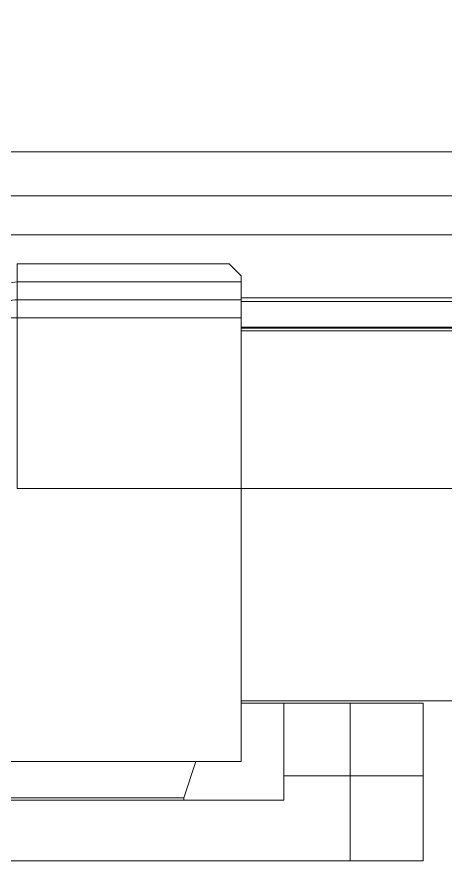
# Model space of a CAD drawing. Header units: inches. Extents: x 0.54 to 10.46, y 0.74 to 7.76.
# Drawn here: x 2.1259 to 2.3705, y 4.5713 to 5.0592 of the extents above; entities that cross this region are included whole.
import ezdxf

# ---------------------------------------------------------------- set-up
doc = ezdxf.new("R2010")
doc.units = ezdxf.units.IN
doc.header["$MEASUREMENT"] = 0
doc.layers.add('BG', color=7, linetype='Continuous')
doc.layers.add('MCG-INT-4FT', color=7, linetype='Continuous')

# ---------------------------------------------------------------- blocks, each defined once
blk = doc.blocks.new('block 3')
at = {"layer": 'BG', "true_color": 0xffffff}
h = blk.add_hatch(color=7, dxfattribs=at)
h.dxf.hatch_style = 2
edge = h.paths.add_edge_path()
edge.add_spline(control_points=[(10.29599, 0.90612), (10.29599, 0.90612), (0.87112, 0.90612), (0.87112, 0.90612), (0.87016, 0.90612), (0.86938, 0.90689), (0.86938, 0.90785), (0.86938, 0.90785), (0.86938, 7.59215), (0.86938, 7.59215), (0.86938, 7.59311), (0.87016, 7.59389), (0.87112, 7.59389), (0.87112, 7.59389), (10.29599, 7.59389), (10.29599, 7.59389), (10.29696, 7.59389), (10.29773, 7.59311), (10.29773, 7.59215), (10.29773, 7.59215), (10.29773, 0.90785), (10.29773, 0.90785), (10.29773, 0.90689), (10.29696, 0.90612), (10.29599, 0.90612)], knot_values=[0, 0, 0, 0, 1, 1, 1, 2, 2, 2, 3, 3, 3, 4, 4, 4, 5, 5, 5, 6, 6, 6, 7, 7, 7, 8, 8, 8, 8], degree=3, periodic=1)
h.paths.add_polyline_path([(0.87286, 0.90959), (10.29426, 0.90959), (10.29426, 7.59042), (0.87286, 7.59042)])
at = {"layer": 'BG', "lineweight": 0}
blk.add_open_spline([(10.29599, 0.90612), (10.29599, 0.90612), (0.87112, 0.90612), (0.87112, 0.90612), (0.87016, 0.90612), (0.86938, 0.90689), (0.86938, 0.90785), (0.86938, 0.90785), (0.86938, 7.59215), (0.86938, 7.59215), (0.86938, 7.59311), (0.87016, 7.59389), (0.87112, 7.59389), (0.87112, 7.59389), (10.29599, 7.59389), (10.29599, 7.59389), (10.29696, 7.59389), (10.29773, 7.59311), (10.29773, 7.59215), (10.29773, 7.59215), (10.29773, 0.90785), (10.29773, 0.90785), (10.29773, 0.90689), (10.29696, 0.90612), (10.29599, 0.90612)], degree=3, knots=[0, 0, 0, 0, 1, 1, 1, 2, 2, 2, 3, 3, 3, 4, 4, 4, 5, 5, 5, 6, 6, 6, 7, 7, 7, 8, 8, 8, 8], dxfattribs=at)
blk = doc.blocks.new('block 2')
at = {"layer": 'BG'}
blk.add_blockref('block 3', (0, 0), dxfattribs=at)
blk = doc.blocks.new('block 69')
at = {"layer": 'BG', "true_color": 0xffffff}
h = blk.add_hatch(color=7, dxfattribs=at)
h.dxf.hatch_style = 2
edge = h.paths.add_edge_path()
edge.add_spline(control_points=[(10.46309, 0.739), (10.46309, 0.739), (0.53691, 0.739), (0.53691, 0.739), (0.53595, 0.739), (0.53517, 0.73978), (0.53517, 0.74074), (0.53517, 0.74074), (0.53517, 7.75926), (0.53517, 7.75926), (0.53517, 7.76022), (0.53595, 7.761), (0.53691, 7.761), (0.53691, 7.761), (10.46309, 7.761), (10.46309, 7.761), (10.46406, 7.761), (10.46483, 7.76022), (10.46483, 7.75926), (10.46483, 7.75926), (10.46483, 0.74074), (10.46483, 0.74074), (10.46483, 0.73978), (10.46406, 0.739), (10.46309, 0.739)], knot_values=[0, 0, 0, 0, 1, 1, 1, 2, 2, 2, 3, 3, 3, 4, 4, 4, 5, 5, 5, 6, 6, 6, 7, 7, 7, 8, 8, 8, 8], degree=3, periodic=1)
h.paths.add_polyline_path([(0.53864, 0.74248), (10.46136, 0.74248), (10.46136, 7.75752), (0.53864, 7.75752)])
at = {"layer": 'BG', "lineweight": 0}
blk.add_open_spline([(10.46309, 0.739), (10.46309, 0.739), (0.53691, 0.739), (0.53691, 0.739), (0.53595, 0.739), (0.53517, 0.73978), (0.53517, 0.74074), (0.53517, 0.74074), (0.53517, 7.75926), (0.53517, 7.75926), (0.53517, 7.76022), (0.53595, 7.761), (0.53691, 7.761), (0.53691, 7.761), (10.46309, 7.761), (10.46309, 7.761), (10.46406, 7.761), (10.46483, 7.76022), (10.46483, 7.75926), (10.46483, 7.75926), (10.46483, 0.74074), (10.46483, 0.74074), (10.46483, 0.73978), (10.46406, 0.739), (10.46309, 0.739)], degree=3, knots=[0, 0, 0, 0, 1, 1, 1, 2, 2, 2, 3, 3, 3, 4, 4, 4, 5, 5, 5, 6, 6, 6, 7, 7, 7, 8, 8, 8, 8], dxfattribs=at)
blk = doc.blocks.new('block 68')
at = {"layer": 'BG'}
blk.add_blockref('block 69', (0, 0), dxfattribs=at)
blk = doc.blocks.new('block 940')
at = {"layer": 'MCG-INT-4FT', "color": 7, "lineweight": 5, "true_color": 0xffffff}
blk.add_lwpolyline([(8.84123, 4.98235), (1.02982, 4.98235)], dxfattribs=at)
blk = doc.blocks.new('block 965')
at = {"layer": 'MCG-INT-4FT', "color": 7, "lineweight": 5, "true_color": 0xffffff}
blk.add_lwpolyline([(2.25379, 4.66943), (8.84123, 4.66943)], dxfattribs=at)
blk = doc.blocks.new('block 968')
at = {"layer": 'MCG-INT-4FT', "color": 7, "lineweight": 5, "true_color": 0xffffff}
blk.add_lwpolyline([(8.84123, 4.95734), (1.02982, 4.95734)], dxfattribs=at)
blk = doc.blocks.new('block 969')
at = {"layer": 'MCG-INT-4FT', "color": 7, "lineweight": 5, "true_color": 0xffffff}
blk.add_lwpolyline([(2.27799, 4.62657), (2.31601, 4.62657)], dxfattribs=at)
blk = doc.blocks.new('block 970')
at = {"layer": 'MCG-INT-4FT', "color": 7, "lineweight": 5, "true_color": 0xffffff}
blk.add_lwpolyline([(2.27799, 4.66802), (2.27799, 4.62657)], dxfattribs=at)
blk = doc.blocks.new('block 971')
at = {"layer": 'MCG-INT-4FT', "color": 7, "lineweight": 5, "true_color": 0xffffff}
blk.add_lwpolyline([(2.31601, 4.66802), (2.27799, 4.66802)], dxfattribs=at)
blk = doc.blocks.new('block 972')
at = {"layer": 'MCG-INT-4FT', "color": 7, "lineweight": 5, "true_color": 0xffffff}
blk.add_lwpolyline([(2.31601, 4.66802), (2.31601, 4.62657)], dxfattribs=at)
blk = doc.blocks.new('block 973')
at = {"layer": 'MCG-INT-4FT', "color": 7, "lineweight": 5, "true_color": 0xffffff}
blk.add_lwpolyline([(2.31601, 4.62657), (2.35749, 4.62657)], dxfattribs=at)
blk = doc.blocks.new('block 974')
at = {"layer": 'MCG-INT-4FT', "color": 7, "lineweight": 5, "true_color": 0xffffff}
blk.add_lwpolyline([(2.35749, 4.66802), (2.31601, 4.66802)], dxfattribs=at)
blk = doc.blocks.new('block 975')
at = {"layer": 'MCG-INT-4FT', "color": 7, "lineweight": 5, "true_color": 0xffffff}
blk.add_lwpolyline([(2.35749, 4.62657), (2.35749, 4.66802)], dxfattribs=at)
blk = doc.blocks.new('block 1045')
at = {"layer": 'MCG-INT-4FT', "color": 7, "lineweight": 5, "true_color": 0xffffff}
blk.add_lwpolyline([(2.25379, 4.79041), (2.1259, 4.79041)], dxfattribs=at)
blk = doc.blocks.new('block 1046')
at = {"layer": 'MCG-INT-4FT', "color": 7, "lineweight": 5, "true_color": 0xffffff}
blk.add_lwpolyline([(2.25379, 4.66805), (2.25379, 4.79041)], dxfattribs=at)
blk = doc.blocks.new('block 1057')
at = {"layer": 'MCG-INT-4FT', "color": 7, "lineweight": 5, "true_color": 0xffffff}
blk.add_lwpolyline([(2.25379, 4.88768), (2.1259, 4.88768)], dxfattribs=at)
blk = doc.blocks.new('block 1058')
at = {"layer": 'MCG-INT-4FT', "color": 7, "lineweight": 5, "true_color": 0xffffff}
blk.add_lwpolyline([(2.1259, 4.89805), (2.1259, 4.88768)], dxfattribs=at)
blk = doc.blocks.new('block 1059')
at = {"layer": 'MCG-INT-4FT', "color": 7, "lineweight": 5, "true_color": 0xffffff}
blk.add_lwpolyline([(2.25379, 4.89805), (2.1259, 4.89805)], dxfattribs=at)
blk = doc.blocks.new('block 1060')
at = {"layer": 'MCG-INT-4FT', "color": 7, "lineweight": 5, "true_color": 0xffffff}
blk.add_lwpolyline([(2.25379, 4.88768), (2.25379, 4.89805)], dxfattribs=at)
blk = doc.blocks.new('block 1061')
at = {"layer": 'MCG-INT-4FT', "color": 7, "lineweight": 5, "true_color": 0xffffff}
blk.add_lwpolyline([(2.1259, 4.88768), (2.1259, 4.79041)], dxfattribs=at)
blk = doc.blocks.new('block 1062')
at = {"layer": 'MCG-INT-4FT', "color": 7, "lineweight": 5, "true_color": 0xffffff}
blk.add_lwpolyline([(2.25379, 4.79041), (2.25379, 4.88768)], dxfattribs=at)
blk = doc.blocks.new('block 1064')
at = {"layer": 'MCG-INT-4FT', "color": 7, "lineweight": 5, "true_color": 0xffffff}
blk.add_lwpolyline([(2.11899, 4.8946), (2.11912, 4.89527), (2.11951, 4.89592), (2.12015, 4.89652), (2.12101, 4.89704), (2.12206, 4.89747), (2.12326, 4.89779), (2.12455, 4.89799), (2.1259, 4.89805)], dxfattribs=at)
blk = doc.blocks.new('block 1065')
at = {"layer": 'MCG-INT-4FT', "color": 7, "lineweight": 5, "true_color": 0xffffff}
blk.add_lwpolyline([(2.11899, 4.88768), (2.1259, 4.88768)], dxfattribs=at)
blk = doc.blocks.new('block 1092')
at = {"layer": 'MCG-INT-4FT', "color": 7, "lineweight": 5, "true_color": 0xffffff}
blk.add_lwpolyline([(2.1259, 4.90824), (2.1259, 4.89805)], dxfattribs=at)
blk = doc.blocks.new('block 1093')
at = {"layer": 'MCG-INT-4FT', "color": 7, "lineweight": 5, "true_color": 0xffffff}
blk.add_lwpolyline([(2.25379, 4.90824), (2.1259, 4.90824)], dxfattribs=at)
blk = doc.blocks.new('block 1094')
at = {"layer": 'MCG-INT-4FT', "color": 7, "lineweight": 5, "true_color": 0xffffff}
blk.add_lwpolyline([(2.25379, 4.89805), (2.25379, 4.90824)], dxfattribs=at)
blk = doc.blocks.new('block 1096')
at = {"layer": 'MCG-INT-4FT', "color": 7, "lineweight": 5, "true_color": 0xffffff}
blk.add_lwpolyline([(2.11899, 4.90478), (2.11912, 4.90546), (2.11951, 4.90611), (2.12015, 4.9067), (2.12101, 4.90723), (2.12206, 4.90766), (2.12326, 4.90798), (2.12455, 4.90817), (2.1259, 4.90824)], dxfattribs=at)
blk = doc.blocks.new('block 1124')
at = {"layer": 'MCG-INT-4FT', "color": 7, "lineweight": 5, "true_color": 0xffffff}
blk.add_lwpolyline([(2.24688, 4.91861), (2.24734, 4.91815), (2.24869, 4.9168), (2.25087, 4.91462), (2.25379, 4.9117)], dxfattribs=at)
blk = doc.blocks.new('block 1125')
at = {"layer": 'MCG-INT-4FT', "color": 7, "lineweight": 5, "true_color": 0xffffff}
blk.add_lwpolyline([(2.1259, 4.91861), (2.1259, 4.90824)], dxfattribs=at)
blk = doc.blocks.new('block 1126')
at = {"layer": 'MCG-INT-4FT', "color": 7, "lineweight": 5, "true_color": 0xffffff}
blk.add_lwpolyline([(2.24688, 4.91861), (2.1259, 4.91861)], dxfattribs=at)
blk = doc.blocks.new('block 1127')
at = {"layer": 'MCG-INT-4FT', "color": 7, "lineweight": 5, "true_color": 0xffffff}
blk.add_lwpolyline([(2.25379, 4.90824), (2.25379, 4.9117)], dxfattribs=at)
blk = doc.blocks.new('block 1223')
at = {"layer": 'MCG-INT-4FT', "color": 7, "lineweight": 5, "true_color": 0xffffff}
blk.add_lwpolyline([(2.35749, 4.57818), (2.35749, 4.62657)], dxfattribs=at)
blk = doc.blocks.new('block 1224')
at = {"layer": 'MCG-INT-4FT', "color": 7, "lineweight": 5, "true_color": 0xffffff}
blk.add_lwpolyline([(2.31601, 4.57818), (2.35749, 4.57818)], dxfattribs=at)
blk = doc.blocks.new('block 1225')
at = {"layer": 'MCG-INT-4FT', "color": 7, "lineweight": 5, "true_color": 0xffffff}
blk.add_lwpolyline([(2.31601, 4.62657), (2.31601, 4.57818)], dxfattribs=at)
blk = doc.blocks.new('block 1228')
at = {"layer": 'MCG-INT-4FT', "color": 7, "lineweight": 5, "true_color": 0xffffff}
blk.add_lwpolyline([(1.79407, 4.61274), (2.27799, 4.61274)], dxfattribs=at)
blk = doc.blocks.new('block 1229')
at = {"layer": 'MCG-INT-4FT', "color": 7, "lineweight": 5, "true_color": 0xffffff}
blk.add_lwpolyline([(1.75605, 4.57818), (2.31601, 4.57818)], dxfattribs=at)
blk = doc.blocks.new('block 1230')
at = {"layer": 'MCG-INT-4FT', "color": 7, "lineweight": 5, "true_color": 0xffffff}
blk.add_lwpolyline([(2.27799, 4.62657), (2.27799, 4.61274)], dxfattribs=at)
blk = doc.blocks.new('block 1233')
at = {"layer": 'MCG-INT-4FT', "color": 7, "lineweight": 5, "true_color": 0xffffff}
blk.add_lwpolyline([(2.22096, 4.61274), (2.22096, 4.61413)], dxfattribs=at)
blk = doc.blocks.new('block 1234')
at = {"layer": 'MCG-INT-4FT', "color": 7, "lineweight": 5, "true_color": 0xffffff}
blk.add_lwpolyline([(2.22096, 4.61413), (2.22787, 4.63487)], dxfattribs=at)
blk = doc.blocks.new('block 1235')
at = {"layer": 'MCG-INT-4FT', "color": 7, "lineweight": 5, "true_color": 0xffffff}
blk.add_lwpolyline([(2.25379, 4.63487), (2.22787, 4.63487)], dxfattribs=at)
blk = doc.blocks.new('block 1236')
at = {"layer": 'MCG-INT-4FT', "color": 7, "lineweight": 5, "true_color": 0xffffff}
blk.add_lwpolyline([(2.25379, 4.66805), (2.25379, 4.63487)], dxfattribs=at)
blk = doc.blocks.new('block 1237')
at = {"layer": 'MCG-INT-4FT', "color": 7, "lineweight": 5, "true_color": 0xffffff}
blk.add_lwpolyline([(2.32984, 4.66805), (2.25379, 4.66805)], dxfattribs=at)
blk = doc.blocks.new('block 1238')
at = {"layer": 'MCG-INT-4FT', "color": 7, "lineweight": 5, "true_color": 0xffffff}
blk.add_lwpolyline([(2.32984, 4.66805), (2.32984, 4.66802)], dxfattribs=at)
blk = doc.blocks.new('block 1246')
at = {"layer": 'MCG-INT-4FT', "color": 7, "lineweight": 5, "true_color": 0xffffff}
blk.add_lwpolyline([(2.22096, 4.61413), (1.85111, 4.61413)], dxfattribs=at)
blk = doc.blocks.new('block 1248')
at = {"layer": 'MCG-INT-4FT', "color": 7, "lineweight": 5, "true_color": 0xffffff}
blk.add_lwpolyline([(2.22787, 4.63487), (2.11553, 4.63487)], dxfattribs=at)
blk = doc.blocks.new('block 1355')
at = {"layer": 'MCG-INT-4FT', "color": 7, "lineweight": 5, "true_color": 0xffffff}
blk.add_lwpolyline([(2.25379, 4.88181), (8.84123, 4.88181)], dxfattribs=at)
blk = doc.blocks.new('block 1358')
at = {"layer": 'MCG-INT-4FT', "color": 7, "lineweight": 5, "true_color": 0xffffff}
blk.add_lwpolyline([(8.84123, 4.89702), (2.25379, 4.89702)], dxfattribs=at)
blk = doc.blocks.new('block 1368')
at = {"layer": 'MCG-INT-4FT', "color": 8, "lineweight": 5, "true_color": 0x808080}
blk.add_lwpolyline([(2.25379, 4.79041), (8.84123, 4.79041)], dxfattribs=at)
blk = doc.blocks.new('block 1372')
at = {"layer": 'MCG-INT-4FT', "color": 8, "lineweight": 5, "true_color": 0x808080}
blk.add_lwpolyline([(2.25379, 4.88042), (8.84123, 4.88042)], dxfattribs=at)
blk = doc.blocks.new('block 1375')
at = {"layer": 'MCG-INT-4FT', "color": 8, "lineweight": 5, "true_color": 0x808080}
blk.add_lwpolyline([(8.84123, 4.93518), (1.02982, 4.93518)], dxfattribs=at)
blk = doc.blocks.new('block 1377')
at = {"layer": 'MCG-INT-4FT', "color": 8, "lineweight": 5, "true_color": 0x808080}
blk.add_lwpolyline([(8.84123, 4.95726), (1.02982, 4.95726)], dxfattribs=at)
blk = doc.blocks.new('block 1380')
at = {"layer": 'MCG-INT-4FT', "color": 8, "lineweight": 5, "true_color": 0x808080}
blk.add_lwpolyline([(2.25379, 4.89909), (8.84123, 4.89909)], dxfattribs=at)
blk = doc.blocks.new('block 1384')
at = {"layer": 'MCG-INT-4FT', "color": 8, "lineweight": 5, "true_color": 0x808080}
blk.add_lwpolyline([(2.25379, 4.8825), (8.84123, 4.8825)], dxfattribs=at)
blk = doc.blocks.new('block 2588')
at = {"layer": 'MCG-INT-4FT', "color": 7, "lineweight": 5, "true_color": 0xffffff}
blk.add_lwpolyline([(2.35749, 4.57818), (2.35749, 4.57818)], dxfattribs=at)

msp = doc.modelspace()

# ---------------------------------------------------------------- block references
at = {"layer": 'BG'}
for name in ['block 68', 'block 2']:
    msp.add_blockref(name, (0, 0), dxfattribs=at)
at = {"layer": 'MCG-INT-4FT'}
for name in ['block 940', 'block 968', 'block 1377', 'block 1375', 'block 1125', 'block 1126', 'block 1124', 'block 1127', 'block 1096', 'block 1092', 'block 1093', 'block 1094', 'block 1064', 'block 1058', 'block 1059', 'block 1380', 'block 1060', 'block 1358', 'block 1065', 'block 1057', 'block 1061', 'block 1062', 'block 1384', 'block 1355', 'block 1372', 'block 1045', 'block 1046', 'block 1368', 'block 965', 'block 1236', 'block 1237', 'block 970', 'block 971', 'block 972', 'block 974', 'block 1238', 'block 975', 'block 1248', 'block 1234', 'block 1235', 'block 969', 'block 1230', 'block 973', 'block 1225', 'block 1223', 'block 1228', 'block 1246', 'block 1233', 'block 1229', 'block 1224', 'block 2588']:
    msp.add_blockref(name, (0, 0), dxfattribs=at)

doc.saveas('drawing.dxf')
